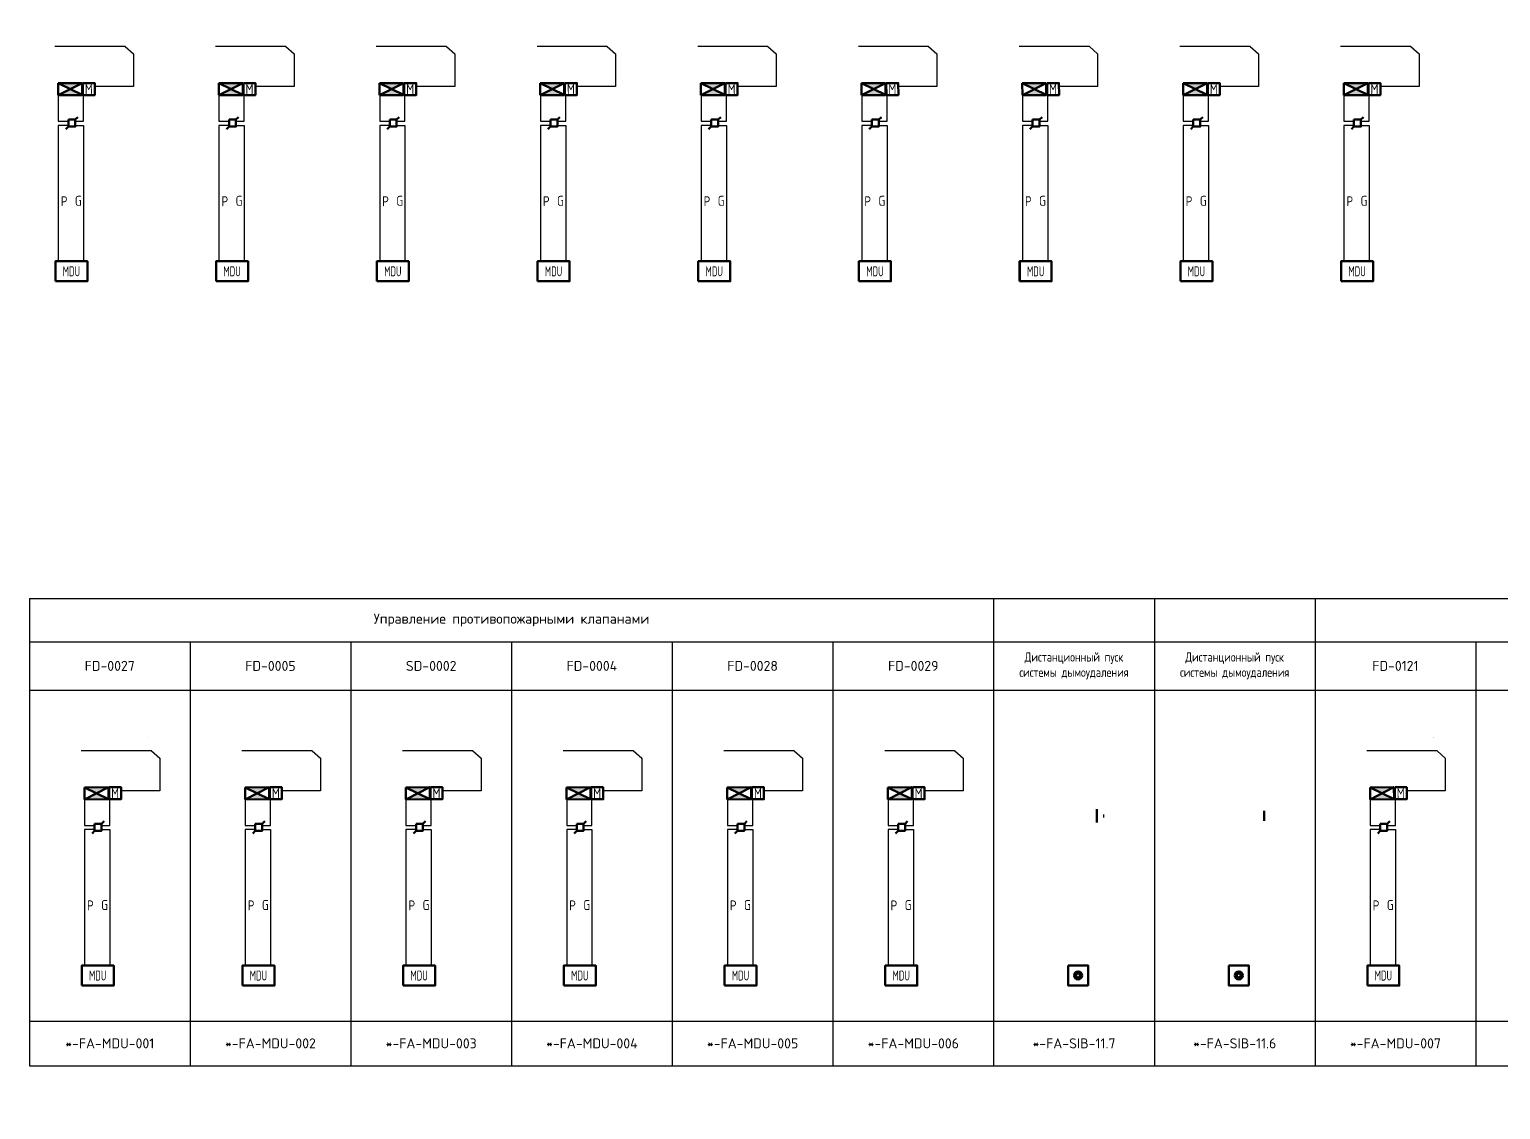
# Model space of a CAD drawing. Header units: millimetres. Extents: x 127230 to 906013, y -355313 to -209225.
# Drawn here: x 245092 to 281908, y -246871 to -219839 of the extents above; entities that cross this region are included whole.
import ezdxf
from ezdxf.enums import TextEntityAlignment as Align

# ---------------------------------------------------------------- set-up
doc = ezdxf.new("R2018")
doc.units = ezdxf.units.MM
doc.linetypes.add('Cплошная', pattern=[0])
for name, color, linetype, lineweight in [('14', 250, 'Continuous', 0), ('АТ_ПС_ИП_025', 1, 'Continuous', 25), ('АТ_ПС_ППКП_025', 5, 'Continuous', 25), ('АТ_ПС_Текст_025', 7, 'Continuous', 25), ('АТ_ПС_Трасса_100', 1, 'Continuous', 100)]:
    doc.layers.add(name, color=color, linetype=linetype, lineweight=lineweight)
doc.layers.add('ПС2', color=230, linetype='Continuous')
doc.styles.add('GLE_OASR_TextStyle', font='GOST2304A.ttf')
doc.styles.get("Standard").update_dxf_attribs({"font": 'gost_0.ttf'})
doc.styles.add('ГОСТ 2.304', font='CS_Gost2304.shx', dxfattribs={"width": 0.8})
doc.styles.add('Текст Т', font='isocpeur.ttf')

# ---------------------------------------------------------------- blocks, each defined once
blk = doc.blocks.new('*T72')
at = {"color": 7, "linetype": 'ByBlock', "transparency": 16777216}
for p, q in [((0, 0), (254457, 0)), ((0, 0), (0, -11695)), ((24130, 0), (24130, -11695)), ((28152, 0), (28152, -11695)), ((32173, 0), (32173, -11695)), ((64347, 0), (64347, -11695)), ((68368, 0), (68368, -11695)), ((72390, 0), (72390, -11695)), ((76412, 0), (76412, -11695)), ((193040, 0), (193040, -11695)), ((197062, 0), (197062, -11695)), ((205105, 0), (205105, -11695)), ((218262, 0), (218262, -11695)), ((222284, 0), (222284, -11695)), ((226305, 0), (226305, -11695)), ((254457, 0), (254457, -11695)), ((0, -1085), (4022, -1085)), ((4022, -1085), (4022, -11695)), ((8043, -1085), (8043, -11695)), ((12065, -1085), (12065, -11695)), ((16087, -1085), (16087, -11695)), ((20108, -1085), (20108, -11695)), ((24130, -1085), (36195, -1085)), ((36195, -1085), (36195, -11695)), ((40217, -1085), (40217, -11695)), ((44238, -1085), (44238, -11695)), ((48260, -1085), (48260, -11695)), ((52282, -1085), (52282, -11695)), ((56303, -1085), (56303, -11695)), ((60325, -1085), (60325, -11695)), ((64347, -1085), (80433, -1085)), ((80433, -1085), (80433, -11695)), ((84455, -1085), (84455, -11695)), ((88477, -1085), (88477, -11695)), ((92498, -1085), (92498, -11695)), ((96520, -1085), (96520, -11695)), ((100542, -1085), (100542, -11695)), ((104563, -1085), (104563, -11695)), ((108585, -1085), (108585, -11695)), ((112607, -1085), (112607, -11695)), ((116628, -1085), (116628, -11695)), ((120650, -1085), (120650, -11695)), ((124672, -1085), (124672, -11695)), ((128693, -1085), (128693, -11695)), ((132715, -1085), (132715, -11695)), ((136737, -1085), (136737, -11695)), ((140758, -1085), (140758, -11695)), ((144780, -1085), (144780, -11695)), ((148802, -1085), (148802, -11695)), ((152823, -1085), (152823, -11695)), ((156845, -1085), (156845, -11695)), ((160867, -1085), (160867, -11695)), ((164888, -1085), (164888, -11695)), ((168910, -1085), (168910, -11695)), ((172932, -1085), (172932, -11695)), ((176953, -1085), (176953, -11695)), ((180975, -1085), (180975, -11695)), ((184997, -1085), (184997, -11695)), ((189018, -1085), (189018, -11695)), ((193040, -1085), (201083, -1085)), ((201083, -1085), (201083, -11695)), ((205105, -1085), (230327, -1085)), ((230327, -1085), (230327, -11695)), ((234349, -1085), (234349, -11695)), ((238370, -1085), (238370, -11695)), ((242392, -1085), (242392, -11695)), ((246414, -1085), (246414, -11695)), ((250435, -1085), (250435, -11695)), ((0, -2294), (254457, -2294)), ((0, -10577), (254457, -10577)), ((0, -11695), (254457, -11695))]:
    blk.add_line(p, q, dxfattribs=at)
at = {"color": 0, "linetype": 'ByBlock', "lineweight": -2, "transparency": 16777216}
for p, q in [((4022, -1085), (24130, -1085)), ((36195, -1085), (64347, -1085)), ((80433, -1085), (193040, -1085)), ((201083, -1085), (205105, -1085)), ((230327, -1085), (254457, -1085))]:
    blk.add_line(p, q, dxfattribs=at)
at = {"color": 7, "transparency": 16777216, "char_height": 250, "attachment_point": 5, "style": 'Текст Т'}
for s, insert, width in [('Управление противопожарными клапанами', (220273, -542), 4020.47), ('Управление противопожарными клапанами', (12065, -542), 24128.8), ('Управление противопожарными клапанами', (48260, -542), 32172.13), ('Управление противопожарными клапанами', (134726, -542), 116627.13), ('Управление противопожарными клапанами', (201083, -542), 8042.13), ('Управление противопожарными клапанами', (240381, -542), 28150.47), ('{\\fGOST 2.304 type A|b0|i0|c204|p34;\\H0.91667x;\\C256;Дистанционный пуск \\Pсистемы дымоудаления}', (26141, -1689), 4020.47), ('{\\fGOST 2.304 type A|b0|i0|c204|p34;\\H0.91667x;\\C256;Дистанционный пуск \\Pсистемы дымоудаления}', (30162, -1689), 4020.47), ('{\\fGOST 2.304 type A|b0|i0|c204|p34;\\H0.91667x;\\C256;Дистанционный пуск \\Pсистемы дымоудаления}', (66358, -1689), 4020.47), ('{\\fGOST 2.304 type A|b0|i0|c204|p34;\\H0.91667x;\\C256;Дистанционный пуск \\Pсистемы дымоудаления}', (70379, -1689), 4020.47), ('{\\fGOST 2.304 type A|b0|i0|c204|p34;\\H0.91667x;\\C256;Дистанционный пуск \\Pсистемы дымоудаления}', (74401, -1689), 4020.47), ('{\\fGOST 2.304 type A|b0|i0|c204|p34;\\H0.91667x;\\C256;Отключение ПВ1 (FAB-0001A)/\\fGOST 2.304 type A|b0|i0|c0|p34; \\fGOST 2.304 type A|b0|i0|c204|p34;ПВ1р (FAB-0001В)}', (195051, -1689), 4020.47), ('{\\fGOST 2.304 type A|b0|i0|c204|p34;\\H0.91667x;\\C256;Отключение \\fGOST 2.304 type A|b0|i0|c0|p34;F0-51-010-NHC13^J/F0-51-010-NHC12/F0-51-010-NHC14} ', (211683, -1689), 13155.68), ('{\\fGOST 2.304 type A|b0|i0|c204|p34;\\H0.91667x;\\C256;Дистанционный пуск \\Pсистемы дымоудаления}', (224294, -1689), 4020.47), ('FD-0027', (2011, -1689), 4020.47), ('FD-0005', (6032, -1689), 4020.47), ('SD-0002', (10054, -1689), 4020.47), ('FD-0004', (14076, -1689), 4020.47), ('FD-0028', (18098, -1689), 4020.47), ('FD-0029', (22119, -1689), 4020.47), ('FD-0121', (34184, -1689), 4020.47), ('FD-0080', (38206, -1689), 4020.47), ('FD-0077', (42228, -1689), 4020.47), ('FD-0025', (46249, -1689), 4020.47), ('FD-0026', (50271, -1689), 4020.47), ('FD-0113', (54293, -1689), 4020.47), ('FD-0072', (58314, -1689), 4020.47), ('FD-0073', (62336, -1689), 4020.47), ('FD-0002', (78423, -1689), 4020.47), ('FD-0024', (82444, -1689), 4020.47), ('SD-0001', (86466, -1689), 4020.47), ('FD-0001', (90488, -1689), 4020.47), ('FD-0003', (94509, -1689), 4020.47), ('FD-0022', (98531, -1689), 4020.47), ('FD-0023', (102553, -1689), 4020.47), ('FD-0032', (106574, -1689), 4020.47), ('FD-0010', (110596, -1689), 4020.47), ('FD-0132', (114618, -1689), 4020.47), ('FD-0085', (118639, -1689), 4020.47), ('FD-0087', (122661, -1689), 4020.47), ('FD-0118', (126683, -1689), 4020.47), ('FD-0130', (130704, -1689), 4020.47), ('FD-0131', (134726, -1689), 4020.47), ('FD-0112', (138748, -1689), 4020.47), ('FD-0043', (142769, -1689), 4020.47), ('FD-0096', (146791, -1689), 4020.47), ('FD-0057', (150813, -1689), 4020.47), ('FD-0097', (154834, -1689), 4020.47), ('FD-0074', (158856, -1689), 4020.47), ('FD-0075', (162878, -1689), 4020.47), ('FD-0076', (166899, -1689), 4020.47), ('FD-0060', (170921, -1689), 4020.47), ('FD-0009', (174943, -1689), 4020.47), ('FD-0114', (178964, -1689), 4020.47), ('FD-0008', (182986, -1689), 4020.47), ('FD-0125', (187008, -1689), 4020.47), ('FD-0058', (191029, -1689), 4020.47), ('FD-0078', (199073, -1689), 4020.47), ('FD-0031', (203094, -1689), 4020.47), ('FD-0081', (220273, -1689), 4020.47), ('FD-0091', (228316, -1689), 4020.47), ('FD-0046', (232338, -1689), 4020.47), ('FD-0093', (236359, -1689), 4020.47), ('FD-0045', (240381, -1689), 4020.47), ('FD-0007', (244403, -1689), 4020.47), ('FD-0071', (248424, -1689), 4020.47), ('FD-0044', (252446, -1689), 4020.47), ('*-FA-MDU-001', (2011, -11136), 4020.47), ('*-FA-MDU-002', (6032, -11136), 4020.47), ('*-FA-MDU-003', (10054, -11136), 4020.47), ('*-FA-MDU-004', (14076, -11136), 4020.47), ('*-FA-MDU-005', (18098, -11136), 4020.47), ('*-FA-MDU-006', (22119, -11136), 4020.47), ('*-FA-SIB-11.7', (26141, -11136), 4020.47), ('*-FA-SIB-11.6', (30162, -11136), 4020.47), ('*-FA-MDU-007', (34184, -11136), 4020.47), ('*-FA-MDU-008', (38206, -11136), 4020.47), ('*-FA-MDU-009', (42228, -11136), 4020.47), ('*-FA-MDU-010', (46249, -11136), 4020.47), ('*-FA-MDU-011', (50271, -11136), 4020.47), ('*-FA-MDU-012', (54293, -11136), 4020.47), ('*-FA-MDU-013', (58314, -11136), 4020.47), ('*-FA-MDU-014', (62336, -11136), 4020.47), ('*-FA-SIB-11.5', (66358, -11136), 4020.47), ('*-FA-SIB-11.4', (70379, -11136), 4020.47), ('*-FA-SIB-11.3', (74401, -11136), 4020.47), ('*-FA-MDU-015', (78423, -11136), 4020.47), ('*-FA-MDU-016', (82444, -11136), 4020.47), ('*-FA-MDU-017', (86466, -11136), 4020.47), ('*-FA-MDU-018', (90488, -11136), 4020.47), ('*-FA-MDU-019', (94509, -11136), 4020.47), ('*-FA-MDU-020', (98531, -11136), 4020.47), ('*-FA-MDU-021', (102553, -11136), 4020.47), ('*-FA-MDU-022', (106574, -11136), 4020.47), ('*-FA-MDU-023', (110596, -11136), 4020.47), ('*-FA-MDU-024', (114618, -11136), 4020.47), ('*-FA-MDU-025', (118639, -11136), 4020.47), ('*-FA-MDU-026', (122661, -11136), 4020.47), ('*-FA-MDU-027', (126683, -11136), 4020.47), ('*-FA-MDU-028', (130704, -11136), 4020.47), ('*-FA-MDU-029', (134726, -11136), 4020.47), ('*-FA-MDU-030', (138748, -11136), 4020.47), ('*-FA-MDU-031', (142769, -11136), 4020.47), ('*-FA-MDU-032', (146791, -11136), 4020.47), ('*-FA-MDU-033', (150813, -11136), 4020.47), ('*-FA-MDU-034', (154834, -11136), 4020.47), ('*-FA-MDU-035', (158856, -11136), 4020.47), ('*-FA-MDU-036', (162878, -11136), 4020.47), ('*-FA-MDU-037', (166899, -11136), 4020.47), ('*-FA-MDU-038', (170921, -11136), 4020.47), ('*-FA-MDU-039', (174943, -11136), 4020.47), ('*-FA-MDU-040', (178964, -11136), 4020.47), ('*-FA-MDU-041', (182986, -11136), 4020.47), ('*-FA-MDU-042', (187008, -11136), 4020.47), ('*-FA-MDU-043', (191029, -11136), 4020.47), (' *-FA-MR4-11.1', (195051, -11136), 4020.47), ('*-FA-MDU-044', (199073, -11136), 4020.47), ('*-FA-MDU-045', (203094, -11136), 4020.47), (' *-FA-MR4-11.2', (211683, -11136), 13155.68), ('*-FA-MDU-046', (220273, -11136), 4020.47), ('*-FA-SIB-11.2', (224294, -11136), 4020.47), ('*-FA-MDU-047', (228316, -11136), 4020.47), ('*-FA-MDU-048', (232338, -11136), 4020.47), ('*-FA-MDU-049', (236359, -11136), 4020.47), ('*-FA-MDU-050', (240381, -11136), 4020.47), ('*-FA-MDU-051', (244403, -11136), 4020.47), ('*-FA-MDU-052', (248424, -11136), 4020.47), ('*-FA-MDU-053', (252446, -11136), 4020.47)]:
    blk.add_mtext(s, dxfattribs=dict(at, insert=insert, width=width))
blk = doc.blocks.new('*U53')
at = {"color": 0, "lineweight": 30, "width": 1.001, "flags": 104}
blk.add_attdef('ТЕКСТ1', text='', height=2.5, dxfattribs=at).set_placement((0.55, 3.27), align=Align.TOP_LEFT)
at = {"color": 0, "lineweight": 0}
blk.add_wipeout([(0, 4.3), (16.02, 4.3), (16.02, 0), (0, 0)], dxfattribs=at)
blk = doc.blocks.new('*U54')
at = {"color": 0, "lineweight": 30, "width": 1.001, "flags": 104}
blk.add_attdef('ТЕКСТ1', text='', height=2.5, dxfattribs=at).set_placement((0.55, 3.27), align=Align.TOP_LEFT)
at = {"color": 0, "lineweight": 0}
blk.add_wipeout([(0, 4.3), (21.07, 4.3), (21.07, 0), (0, 0)], dxfattribs=at)
blk = doc.blocks.new('*U49')
at = {"linetype": 'Continuous', "lineweight": 25}
blk.add_wipeout([(-1.5, -1.5), (-1.5, 1.5), (1.5, 1.5), (1.5, -1.5)], dxfattribs=at)
at = {"color": 0, "linetype": 'Continuous', "lineweight": -2}
for p, q in [((1.5, 1.5), (2.63, 2.63)), ((-1.5, -1.5), (-2.63, -2.63))]:
    blk.add_line(p, q, dxfattribs=at)
blk.add_lwpolyline([(-1.5, 1.5), (1.5, 1.5), (1.5, -1.5), (-1.5, -1.5)], close=True, dxfattribs=at)
blk = doc.blocks.new('*U52')
at = {"linetype": 'Continuous', "lineweight": -2}
h = blk.add_hatch(color=0, dxfattribs=at)
h.dxf.hatch_style = 1
h.paths.add_polyline_path([(-6, 2.97), (-2.98, 1.48), (0, 2.97)])
h.paths.add_polyline_path([(-2.98, 1.48), (-6, -0.03), (0, -0.03), (0, 0)])
at = {"color": 0, "linetype": 'Continuous', "lineweight": -2}
for p, q in [((-6, -0.03), (-6, 2.97)), ((0, 2.97), (-6, 2.97)), ((-6, 2.97), (0, 0)), ((-6, -0.03), (0, 2.97)), ((0, -0.03), (0, 2.97)), ((0, 1.47), (0.18, 1.47)), ((-6, -0.03), (0, -0.03))]:
    blk.add_line(p, q, dxfattribs=at)
blk.add_lwpolyline([(0.18, 2.97), (3.18, 2.97), (3.18, -0.03), (0.18, -0.03)], close=True, dxfattribs=at)
at = {"color": 0, "linetype": 'Continuous', "lineweight": -2, "style": 'GLE_OASR_TextStyle'}
blk.add_text('М', height=2.5, dxfattribs=at).set_placement((1.68, 1.47), align=Align.MIDDLE_CENTER)
blk = doc.blocks.new('*U51')
at = {"color": 0, "linetype": 'Continuous', "lineweight": -2}
blk.add_lwpolyline([(-8, -0.03), (0, -0.03), (0, 4.97), (-8, 4.97)], close=True, dxfattribs=at)
at = {"color": 0, "linetype": 'Continuous', "lineweight": -2, "style": 'ГОСТ 2.304', "width": 0.8, "flags": 4}
blk.add_attdef('НАДПИСЬ', text='', height=2.5, dxfattribs=at).set_placement((-4, 2.47), align=Align.MIDDLE_CENTER)
blk = doc.blocks.new('*U50')
at = {"color": 0, "lineweight": 0}
blk.add_wipeout([(-2.08, 6.13), (-19.65, 6.12), (-19.65, 1.83), (-2.08, 1.83)], dxfattribs=at)
at = {"color": 0, "linetype": 'Cплошная', "lineweight": 25}
for q in [(-19.65, 1.83), (0, 0)]:
    blk.add_line((-2.08, 1.83), q, dxfattribs=at)
at = {"color": 0, "lineweight": 30, "flags": 104}
blk.add_attdef('ТЕКСТ1', text='', height=2.5, dxfattribs=at).set_placement((-2.99, 5.1), align=Align.TOP_RIGHT)
blk = doc.blocks.new('*U56')
at = {"linetype": 'Continuous', "lineweight": -2}
h = blk.add_hatch(dxfattribs=at)
h.set_pattern_fill('ANGLE', color=0)
h.set_pattern_definition([(0, (7.841, 39.882), (0, 6.985), [5.08, -1.905]), (90, (7.841, 39.882), (-6.985, 4e-16), [5.08, -1.905])])
h.paths.add_polyline_path([(3.41, 42.45, 1), (6.91, 42.45, 1)])
h = blk.add_hatch()
h.set_pattern_fill('ANGLE', color=0)
h.set_pattern_definition([(0, (2.6406, 39.934), (0, 6.985), [5.08, -1.905]), (90, (2.6406, 39.934), (-6.985, 4e-16), [5.08, -1.905])])
h.paths.add_polyline_path([(6.25, 42.89), (6.25, 42.43), (7.64, 42.43)])
h.paths.add_polyline_path([(7.64, 42.43), (6.25, 42.43), (6.25, 41.98)])
at = {"linetype": 'Cплошная'}
blk.add_wipeout([(-2.5, 5), (-2.51, -0.01), (2.5, -0.01), (2.5, 5)], dxfattribs=at)
at = {"linetype": 'ByBlock', "lineweight": -2}
h = blk.add_hatch(color=0, dxfattribs=at)
h.dxf.hatch_style = 1
h.paths.add_polyline_path([(-1, 2.5, 1), (1, 2.5, 1)])
h.paths.add_polyline_path([(0.5, 2.5, -1), (-0.5, 2.5, -1)], flags=16)
at = {"color": 0, "linetype": 'ByBlock', "lineweight": -2}
blk.add_lwpolyline([(-2.5, 5), (2.5, 5), (2.5, 0), (-2.5, 0)], close=True, dxfattribs=at)
for radius in [1, 0.5]:
    blk.add_circle((0, 2.5), radius, dxfattribs=at)

msp = doc.modelspace()

# ---------------------------------------------------------------- linework, layer by layer
at = {"layer": '14', "color": 6, "lineweight": 25}
for points in [[(245815, -221484), (245815, -222133), (246067, -222133)], [(249836, -221484), (249836, -222133), (250088, -222133)], [(253858, -221484), (253858, -222133), (254110, -222133)], [(257880, -221484), (257880, -222133), (258132, -222133)], [(261901, -221484), (261901, -222133), (262153, -222133)], [(265923, -221484), (265923, -222133), (266175, -222133)], [(269945, -221484), (269945, -222133), (270197, -222133)], [(273966, -221484), (273966, -222133), (274218, -222133)], [(277988, -221484), (277988, -222133), (278240, -222133)], [(246472, -239108), (246472, -239758), (246724, -239758)], [(250494, -239108), (250494, -239758), (250746, -239758)], [(254516, -239108), (254516, -239758), (254768, -239758)], [(258537, -239108), (258537, -239758), (258789, -239758)], [(262559, -239108), (262559, -239758), (262811, -239758)], [(266581, -239108), (266581, -239758), (266833, -239758)], [(278646, -239108), (278646, -239758), (278898, -239758)]]:
    msp.add_lwpolyline(points, dxfattribs=at)
at = {"layer": 'АТ_ПС_Трасса_100', "color": 92, "lineweight": 25, "ltscale": 100}
for points in [[(246239, -222133), (246447, -222133), (246447, -221485)], [(250261, -222133), (250469, -222133), (250469, -221485)], [(254283, -222133), (254491, -222133), (254491, -221485)], [(258304, -222133), (258512, -222133), (258512, -221485)], [(262326, -222133), (262534, -222133), (262534, -221485)], [(266348, -222133), (266556, -222133), (266556, -221485)], [(270369, -222133), (270577, -222133), (270577, -221485)], [(274391, -222133), (274599, -222133), (274599, -221485)], [(278413, -222133), (278621, -222133), (278621, -221485)], [(246239, -222240), (246447, -222240), (246447, -225642)], [(250261, -222240), (250469, -222240), (250469, -225642)], [(254283, -222240), (254491, -222240), (254491, -225642)], [(258304, -222240), (258512, -222240), (258512, -225642)], [(262326, -222240), (262534, -222240), (262534, -225642)], [(266348, -222240), (266556, -222240), (266556, -225642)], [(270369, -222240), (270577, -222240), (270577, -225642)], [(274391, -222240), (274599, -222240), (274599, -225642)], [(278413, -222240), (278621, -222240), (278621, -225642)], [(246897, -239758), (247105, -239758), (247105, -239109)], [(250918, -239758), (251127, -239758), (251127, -239109)], [(254940, -239758), (255148, -239758), (255148, -239109)], [(258962, -239758), (259170, -239758), (259170, -239109)], [(262983, -239758), (263192, -239758), (263192, -239109)], [(267005, -239758), (267213, -239758), (267213, -239109)], [(279070, -239758), (279278, -239758), (279278, -239109)], [(246897, -239865), (247105, -239865), (247105, -243266)], [(250918, -239865), (251127, -239865), (251127, -243266)], [(254940, -239865), (255148, -239865), (255148, -243266)], [(258962, -239865), (259170, -239865), (259170, -243266)], [(262983, -239865), (263192, -239865), (263192, -243266)], [(267005, -239865), (267213, -239865), (267213, -243266)], [(279070, -239865), (279278, -239865), (279278, -243266)]]:
    msp.add_lwpolyline(points, dxfattribs=at)
at = {"layer": 'АТ_ПС_Трасса_100', "color": 6, "lineweight": 25, "ltscale": 100}
for points in [[(246067, -222240), (245815, -222240), (245815, -225642)], [(250088, -222240), (249836, -222240), (249836, -225642)], [(254110, -222240), (253858, -222240), (253858, -225642)], [(258132, -222240), (257880, -222240), (257880, -225642)], [(262153, -222240), (261901, -222240), (261901, -225642)], [(266175, -222240), (265923, -222240), (265923, -225642)], [(270197, -222240), (269945, -222240), (269945, -225642)], [(274218, -222240), (273966, -222240), (273966, -225642)], [(278240, -222240), (277988, -222240), (277988, -225642)], [(246724, -239865), (246472, -239865), (246472, -243266)], [(250746, -239865), (250494, -239865), (250494, -243266)], [(254768, -239865), (254516, -239865), (254516, -243266)], [(258789, -239865), (258537, -239865), (258537, -243266)], [(262811, -239865), (262559, -239865), (262559, -243266)], [(266833, -239865), (266581, -239865), (266581, -243266)], [(278898, -239865), (278646, -239865), (278646, -243266)]]:
    msp.add_lwpolyline(points, dxfattribs=at)

# ---------------------------------------------------------------- block references
msp.add_blockref('*T72', (245092, -234078))
at = {"layer": 'АТ_ПС_Текст_025', "linetype": 'Continuous'}
ref = msp.add_blockref('*U50', (247695, -220452), dxfattribs=dict(at, xscale=100, yscale=100, zscale=100))
lines = msp.add_mtext('230 В AC*** ', dxfattribs={"layer": '0', "color": 0, "insert": (247396, -219942), "char_height": 2.5, "attachment_point": 1})
ref.add_attrib('ТЕКСТ1', '', (247396, -219942), dxfattribs={"flags": 104}).embed_mtext(lines)
ref = msp.add_blockref('*U50', (251716, -220452), dxfattribs=dict(at, xscale=100, yscale=100, zscale=100))
lines = msp.add_mtext('230 В AC*** ', dxfattribs={"layer": '0', "color": 0, "insert": (251417, -219942), "char_height": 2.5, "attachment_point": 1})
ref.add_attrib('ТЕКСТ1', '', (251417, -219942), dxfattribs={"flags": 104}).embed_mtext(lines)
ref = msp.add_blockref('*U50', (255738, -220452), dxfattribs=dict(at, xscale=100, yscale=100, zscale=100))
lines = msp.add_mtext('230 В AC*** ', dxfattribs={"layer": '0', "color": 0, "insert": (255439, -219942), "char_height": 2.5, "attachment_point": 1})
ref.add_attrib('ТЕКСТ1', '', (255439, -219942), dxfattribs={"flags": 104}).embed_mtext(lines)
ref = msp.add_blockref('*U50', (259760, -220452), dxfattribs=dict(at, xscale=100, yscale=100, zscale=100))
lines = msp.add_mtext('230 В AC*** ', dxfattribs={"layer": '0', "color": 0, "insert": (259461, -219942), "char_height": 2.5, "attachment_point": 1})
ref.add_attrib('ТЕКСТ1', '', (259461, -219942), dxfattribs={"flags": 104}).embed_mtext(lines)
ref = msp.add_blockref('*U50', (263781, -220452), dxfattribs=dict(at, xscale=100, yscale=100, zscale=100))
lines = msp.add_mtext('230 В AC*** ', dxfattribs={"layer": '0', "color": 0, "insert": (263482, -219942), "char_height": 2.5, "attachment_point": 1})
ref.add_attrib('ТЕКСТ1', '', (263482, -219942), dxfattribs={"flags": 104}).embed_mtext(lines)
ref = msp.add_blockref('*U50', (267803, -220452), dxfattribs=dict(at, xscale=100, yscale=100, zscale=100))
lines = msp.add_mtext('230 В AC*** ', dxfattribs={"layer": '0', "color": 0, "insert": (267504, -219942), "char_height": 2.5, "attachment_point": 1})
ref.add_attrib('ТЕКСТ1', '', (267504, -219942), dxfattribs={"flags": 104}).embed_mtext(lines)
ref = msp.add_blockref('*U50', (271825, -220452), dxfattribs=dict(at, xscale=100, yscale=100, zscale=100))
lines = msp.add_mtext('230 В AC*** ', dxfattribs={"layer": '0', "color": 0, "insert": (271526, -219942), "char_height": 2.5, "attachment_point": 1})
ref.add_attrib('ТЕКСТ1', '', (271526, -219942), dxfattribs={"flags": 104}).embed_mtext(lines)
ref = msp.add_blockref('*U50', (275846, -220452), dxfattribs=dict(at, xscale=100, yscale=100, zscale=100))
lines = msp.add_mtext('230 В AC*** ', dxfattribs={"layer": '0', "color": 0, "insert": (275547, -219942), "char_height": 2.5, "attachment_point": 1})
ref.add_attrib('ТЕКСТ1', '', (275547, -219942), dxfattribs={"flags": 104}).embed_mtext(lines)
ref = msp.add_blockref('*U50', (279868, -220452), dxfattribs=dict(at, xscale=100, yscale=100, zscale=100))
lines = msp.add_mtext('230 В AC*** ', dxfattribs={"layer": '0', "color": 0, "insert": (279569, -219942), "char_height": 2.5, "attachment_point": 1})
ref.add_attrib('ТЕКСТ1', '', (279569, -219942), dxfattribs={"flags": 104}).embed_mtext(lines)
at = {"layer": 'АТ_ПС_Текст_025', "transparency": 33554636, "xscale": 99.99980000000001, "yscale": 99.99980000000001, "zscale": 99.99980000000001, "rotation": 90.0000000004073}
msp.add_blockref('*U54', (281893, -224752), dxfattribs=at)
at = {"layer": 'АТ_ПС_Текст_025', "transparency": 33554636}
ref = msp.add_blockref('*U53', (246712, -246871), dxfattribs=dict(at, xscale=99.99980000000001, yscale=99.99980000000001, zscale=99.99980000000001))
lines = msp.add_mtext('\\W1.0010;сигнал (АСУЭ) FA-51-010-JU01-CA-0001', dxfattribs={"layer": '0', "color": 0, "insert": (246766, -246544), "char_height": 2.5, "attachment_point": 1})
ref.add_attrib('ТЕКСТ1', '', (246766, -246544), dxfattribs={"flags": 104}).embed_mtext(lines)
at = {"layer": 'ПС2', "color": 5, "lineweight": 50, "transparency": 33554687, "xscale": 100, "yscale": 100, "zscale": 100, "rotation": 0.1250381865928775}
for p in [(246410, -221479), (250432, -221479), (254454, -221479), (258475, -221479), (262497, -221479), (266519, -221479), (270540, -221479), (274562, -221479), (278584, -221479), (247068, -239103), (251090, -239103), (255111, -239103), (259133, -239103), (263155, -239103), (267176, -239103), (279241, -239103)]:
    msp.add_blockref('*U52', p, dxfattribs=at)

# ---------------------------------------------------------------- texts
at = {"layer": 'АТ_ПС_Текст_025', "char_height": 250, "attachment_point": 5, "style": 'GLE_OASR_TextStyle'}
for s, insert in [('P', (245961, -224138)), ('G', (246316, -224129)), ('P', (249983, -224138)), ('G', (250338, -224129)), ('P', (254004, -224138)), ('G', (254360, -224129)), ('P', (258026, -224138)), ('G', (258381, -224129)), ('P', (262048, -224138)), ('G', (262403, -224129)), ('P', (266069, -224138)), ('G', (266425, -224129)), ('P', (270091, -224138)), ('G', (270446, -224129)), ('P', (274113, -224138)), ('G', (274468, -224129)), ('P', (278134, -224138)), ('G', (278490, -224129)), ('P', (246619, -241762)), ('G', (246974, -241753)), ('P', (250640, -241762)), ('G', (250996, -241753)), ('P', (254662, -241762)), ('G', (255017, -241753)), ('P', (258684, -241762)), ('G', (259039, -241753)), ('P', (262705, -241762)), ('G', (263061, -241753)), ('P', (266727, -241762)), ('G', (267082, -241753)), ('P', (278792, -241762)), ('G', (279147, -241753))]:
    msp.add_mtext_dynamic_manual_height_columns(s, width=1237.88, gutter_width=12.5, heights=[0], dxfattribs=dict(at, insert=insert))

# ---------------------------------------------------------------- next in the draw order: linework, layer by layer
at = {"layer": '14', "color": 6, "lineweight": 25}
for points in [[(247695, -220452), (247695, -221271), (246728, -221266)], [(251716, -220452), (251716, -221271), (250750, -221266)], [(255738, -220452), (255738, -221271), (254771, -221266)], [(259760, -220452), (259760, -221271), (258793, -221266)], [(263781, -220452), (263781, -221271), (262815, -221266)], [(267803, -220452), (267803, -221271), (266836, -221266)], [(271825, -220452), (271825, -221271), (270858, -221266)], [(275846, -220452), (275846, -221271), (274880, -221266)], [(279868, -220452), (279868, -221271), (278901, -221266)]]:
    msp.add_lwpolyline(points, dxfattribs=at)

# ---------------------------------------------------------------- next in the draw order: block references
at = {"layer": 'АТ_ПС_ИП_025', "lineweight": 50, "xscale": 57.51779866433964, "yscale": 57.51779866433964, "zscale": 57.51779866433964}
for p in [(246153, -222183), (250175, -222183), (254196, -222183), (258218, -222183), (262240, -222183), (266261, -222183), (270283, -222183), (274305, -222183), (278326, -222183), (246810, -239807), (250832, -239807), (254854, -239807), (258875, -239807), (262897, -239807), (266919, -239807), (278984, -239807)]:
    msp.add_blockref('*U49', p, dxfattribs=at)
at = {"layer": 'АТ_ПС_ИП_025', "color": 5, "lineweight": 50, "transparency": 33554687, "xscale": 100, "yscale": 100, "zscale": 100}
for p in [(271335, -243765), (275357, -243765)]:
    msp.add_blockref('*U56', p, dxfattribs=at)
at = {"layer": 'АТ_ПС_Текст_025', "transparency": 33554636}
ref = msp.add_blockref('*U53', (246506, -222309), dxfattribs=dict(at, xscale=99.99980000000001, yscale=99.99980000000001, zscale=99.99980000000001))
lines = msp.add_mtext('\\W1.0010;*FA-XK-100', dxfattribs={"layer": '0', "color": 0, "insert": (246561, -221981), "char_height": 2.5, "attachment_point": 1})
ref.add_attrib('ТЕКСТ1', '', (246561, -221981), dxfattribs={"flags": 104}).embed_mtext(lines)
ref = msp.add_blockref('*U53', (250528, -222309), dxfattribs=dict(at, xscale=99.99980000000001, yscale=99.99980000000001, zscale=99.99980000000001))
lines = msp.add_mtext('\\W1.0010;*FA-XK-101', dxfattribs={"layer": '0', "color": 0, "insert": (250582, -221981), "char_height": 2.5, "attachment_point": 1})
ref.add_attrib('ТЕКСТ1', '', (250582, -221981), dxfattribs={"flags": 104}).embed_mtext(lines)
ref = msp.add_blockref('*U53', (254549, -222309), dxfattribs=dict(at, xscale=99.99980000000001, yscale=99.99980000000001, zscale=99.99980000000001))
lines = msp.add_mtext('\\W1.0010;*FA-XK-102', dxfattribs={"layer": '0', "color": 0, "insert": (254604, -221981), "char_height": 2.5, "attachment_point": 1})
ref.add_attrib('ТЕКСТ1', '', (254604, -221981), dxfattribs={"flags": 104}).embed_mtext(lines)
ref = msp.add_blockref('*U53', (258571, -222309), dxfattribs=dict(at, xscale=99.99980000000001, yscale=99.99980000000001, zscale=99.99980000000001))
lines = msp.add_mtext('\\W1.0010;*FA-XK-103', dxfattribs={"layer": '0', "color": 0, "insert": (258626, -221981), "char_height": 2.5, "attachment_point": 1})
ref.add_attrib('ТЕКСТ1', '', (258626, -221981), dxfattribs={"flags": 104}).embed_mtext(lines)
ref = msp.add_blockref('*U53', (262593, -222309), dxfattribs=dict(at, xscale=99.99980000000001, yscale=99.99980000000001, zscale=99.99980000000001))
lines = msp.add_mtext('\\W1.0010;*FA-XK-104', dxfattribs={"layer": '0', "color": 0, "insert": (262647, -221981), "char_height": 2.5, "attachment_point": 1})
ref.add_attrib('ТЕКСТ1', '', (262647, -221981), dxfattribs={"flags": 104}).embed_mtext(lines)
ref = msp.add_blockref('*U53', (266614, -222309), dxfattribs=dict(at, xscale=99.99980000000001, yscale=99.99980000000001, zscale=99.99980000000001))
lines = msp.add_mtext('\\W1.0010;*FA-XK-105', dxfattribs={"layer": '0', "color": 0, "insert": (266669, -221981), "char_height": 2.5, "attachment_point": 1})
ref.add_attrib('ТЕКСТ1', '', (266669, -221981), dxfattribs={"flags": 104}).embed_mtext(lines)
ref = msp.add_blockref('*U53', (270636, -222309), dxfattribs=dict(at, xscale=99.99980000000001, yscale=99.99980000000001, zscale=99.99980000000001))
lines = msp.add_mtext('\\W1.0010;*FA-XK-106', dxfattribs={"layer": '0', "color": 0, "insert": (270691, -221981), "char_height": 2.5, "attachment_point": 1})
ref.add_attrib('ТЕКСТ1', '', (270691, -221981), dxfattribs={"flags": 104}).embed_mtext(lines)
ref = msp.add_blockref('*U53', (274658, -222309), dxfattribs=dict(at, xscale=99.99980000000001, yscale=99.99980000000001, zscale=99.99980000000001))
lines = msp.add_mtext('\\W1.0010;*FA-XK-107', dxfattribs={"layer": '0', "color": 0, "insert": (274712, -221981), "char_height": 2.5, "attachment_point": 1})
ref.add_attrib('ТЕКСТ1', '', (274712, -221981), dxfattribs={"flags": 104}).embed_mtext(lines)
ref = msp.add_blockref('*U53', (278679, -222309), dxfattribs=dict(at, xscale=99.99980000000001, yscale=99.99980000000001, zscale=99.99980000000001))
lines = msp.add_mtext('\\W1.0010;*FA-XK-108', dxfattribs={"layer": '0', "color": 0, "insert": (278734, -221981), "char_height": 2.5, "attachment_point": 1})
ref.add_attrib('ТЕКСТ1', '', (278734, -221981), dxfattribs={"flags": 104}).embed_mtext(lines)
at = {"layer": 'АТ_ПС_Текст_025', "transparency": 33554636, "xscale": 99.99980000000001, "yscale": 99.99980000000001, "zscale": 99.99980000000001, "rotation": 90.0000000004073}
for p in [(245699, -224871), (246964, -224871), (249721, -224871), (250986, -224871), (253742, -224871), (255008, -224871), (257764, -224871), (259029, -224871), (261786, -224871), (263051, -224871), (265807, -224871), (267073, -224871), (269829, -224871), (271094, -224871), (273851, -224871), (275116, -224871), (277872, -224871), (279138, -224871), (246356, -242496), (247622, -242496), (250378, -242496), (251643, -242496), (254400, -242496), (255665, -242496), (258421, -242496), (259687, -242496), (262443, -242496), (263708, -242496), (266465, -242496), (267730, -242496), (278530, -242496), (279795, -242496)]:
    msp.add_blockref('*U54', p, dxfattribs=at)
at = {"layer": 'АТ_ПС_Текст_025', "linetype": 'Continuous'}
ref = msp.add_blockref('*U50', (248352, -238076), dxfattribs=dict(at, xscale=100, yscale=100, zscale=100))
lines = msp.add_mtext('230 В AC*** ', dxfattribs={"layer": '0', "color": 0, "insert": (248053, -237566), "char_height": 2.5, "attachment_point": 1})
ref.add_attrib('ТЕКСТ1', '', (248053, -237566), dxfattribs={"flags": 104}).embed_mtext(lines)
ref = msp.add_blockref('*U50', (252374, -238076), dxfattribs=dict(at, xscale=100, yscale=100, zscale=100))
lines = msp.add_mtext('230 В AC*** ', dxfattribs={"layer": '0', "color": 0, "insert": (252075, -237566), "char_height": 2.5, "attachment_point": 1})
ref.add_attrib('ТЕКСТ1', '', (252075, -237566), dxfattribs={"flags": 104}).embed_mtext(lines)
ref = msp.add_blockref('*U50', (256395, -238076), dxfattribs=dict(at, xscale=100, yscale=100, zscale=100))
lines = msp.add_mtext('230 В AC*** ', dxfattribs={"layer": '0', "color": 0, "insert": (256096, -237566), "char_height": 2.5, "attachment_point": 1})
ref.add_attrib('ТЕКСТ1', '', (256096, -237566), dxfattribs={"flags": 104}).embed_mtext(lines)
ref = msp.add_blockref('*U50', (260417, -238076), dxfattribs=dict(at, xscale=100, yscale=100, zscale=100))
lines = msp.add_mtext('230 В AC*** ', dxfattribs={"layer": '0', "color": 0, "insert": (260118, -237566), "char_height": 2.5, "attachment_point": 1})
ref.add_attrib('ТЕКСТ1', '', (260118, -237566), dxfattribs={"flags": 104}).embed_mtext(lines)
ref = msp.add_blockref('*U50', (264439, -238076), dxfattribs=dict(at, xscale=100, yscale=100, zscale=100))
lines = msp.add_mtext('230 В AC*** ', dxfattribs={"layer": '0', "color": 0, "insert": (264140, -237566), "char_height": 2.5, "attachment_point": 1})
ref.add_attrib('ТЕКСТ1', '', (264140, -237566), dxfattribs={"flags": 104}).embed_mtext(lines)
ref = msp.add_blockref('*U50', (268460, -238076), dxfattribs=dict(at, xscale=100, yscale=100, zscale=100))
lines = msp.add_mtext('230 В AC*** ', dxfattribs={"layer": '0', "color": 0, "insert": (268161, -237566), "char_height": 2.5, "attachment_point": 1})
ref.add_attrib('ТЕКСТ1', '', (268161, -237566), dxfattribs={"flags": 104}).embed_mtext(lines)
ref = msp.add_blockref('*U50', (280525, -238076), dxfattribs=dict(at, xscale=100, yscale=100, zscale=100))
lines = msp.add_mtext('230 В AC*** ', dxfattribs={"layer": '0', "color": 0, "insert": (280226, -237566), "char_height": 2.5, "attachment_point": 1})
ref.add_attrib('ТЕКСТ1', '', (280226, -237566), dxfattribs={"flags": 104}).embed_mtext(lines)
at = {"layer": 'АТ_ПС_Текст_025', "transparency": 33554636}
ref = msp.add_blockref('*U53', (247163, -239933), dxfattribs=dict(at, xscale=99.99980000000001, yscale=99.99980000000001, zscale=99.99980000000001))
lines = msp.add_mtext('\\W1.0010;*FA-XK-001', dxfattribs={"layer": '0', "color": 0, "insert": (247218, -239605), "char_height": 2.5, "attachment_point": 1})
ref.add_attrib('ТЕКСТ1', '', (247218, -239605), dxfattribs={"flags": 104}).embed_mtext(lines)
ref = msp.add_blockref('*U53', (251185, -239933), dxfattribs=dict(at, xscale=99.99980000000001, yscale=99.99980000000001, zscale=99.99980000000001))
lines = msp.add_mtext('\\W1.0010;*FA-XK-002', dxfattribs={"layer": '0', "color": 0, "insert": (251240, -239605), "char_height": 2.5, "attachment_point": 1})
ref.add_attrib('ТЕКСТ1', '', (251240, -239605), dxfattribs={"flags": 104}).embed_mtext(lines)
ref = msp.add_blockref('*U53', (255207, -239933), dxfattribs=dict(at, xscale=99.99980000000001, yscale=99.99980000000001, zscale=99.99980000000001))
lines = msp.add_mtext('\\W1.0010;*FA-XK-003', dxfattribs={"layer": '0', "color": 0, "insert": (255261, -239605), "char_height": 2.5, "attachment_point": 1})
ref.add_attrib('ТЕКСТ1', '', (255261, -239605), dxfattribs={"flags": 104}).embed_mtext(lines)
ref = msp.add_blockref('*U53', (259228, -239933), dxfattribs=dict(at, xscale=99.99980000000001, yscale=99.99980000000001, zscale=99.99980000000001))
lines = msp.add_mtext('\\W1.0010;*FA-XK-004', dxfattribs={"layer": '0', "color": 0, "insert": (259283, -239605), "char_height": 2.5, "attachment_point": 1})
ref.add_attrib('ТЕКСТ1', '', (259283, -239605), dxfattribs={"flags": 104}).embed_mtext(lines)
ref = msp.add_blockref('*U53', (263250, -239933), dxfattribs=dict(at, xscale=99.99980000000001, yscale=99.99980000000001, zscale=99.99980000000001))
lines = msp.add_mtext('\\W1.0010;*FA-XK-005', dxfattribs={"layer": '0', "color": 0, "insert": (263305, -239605), "char_height": 2.5, "attachment_point": 1})
ref.add_attrib('ТЕКСТ1', '', (263305, -239605), dxfattribs={"flags": 104}).embed_mtext(lines)
ref = msp.add_blockref('*U53', (267272, -239933), dxfattribs=dict(at, xscale=99.99980000000001, yscale=99.99980000000001, zscale=99.99980000000001))
lines = msp.add_mtext('\\W1.0010;*FA-XK-006', dxfattribs={"layer": '0', "color": 0, "insert": (267326, -239605), "char_height": 2.5, "attachment_point": 1})
ref.add_attrib('ТЕКСТ1', '', (267326, -239605), dxfattribs={"flags": 104}).embed_mtext(lines)
ref = msp.add_blockref('*U53', (279337, -239933), dxfattribs=dict(at, xscale=99.99980000000001, yscale=99.99980000000001, zscale=99.99980000000001))
lines = msp.add_mtext('\\W1.0010;*FA-XK-007', dxfattribs={"layer": '0', "color": 0, "insert": (279391, -239605), "char_height": 2.5, "attachment_point": 1})
ref.add_attrib('ТЕКСТ1', '', (279391, -239605), dxfattribs={"flags": 104}).embed_mtext(lines)

# ---------------------------------------------------------------- next in the draw order: wipeouts: each hides what was drawn before it
at = {"lineweight": 25}
for points in [[(245744, -225642), (246544, -225642), (246544, -226142), (245744, -226142)], [(249765, -225642), (250565, -225642), (250565, -226142), (249765, -226142)], [(253787, -225642), (254587, -225642), (254587, -226142), (253787, -226142)], [(257809, -225642), (258609, -225642), (258609, -226142), (257809, -226142)], [(261830, -225642), (262630, -225642), (262630, -226142), (261830, -226142)], [(265852, -225642), (266652, -225642), (266652, -226142), (265852, -226142)], [(269874, -225642), (270674, -225642), (270674, -226142), (269874, -226142)], [(273895, -225642), (274695, -225642), (274695, -226142), (273895, -226142)], [(277917, -225642), (278717, -225642), (278717, -226142), (277917, -226142)], [(246401, -243266), (247201, -243266), (247201, -243766), (246401, -243766)], [(250423, -243266), (251223, -243266), (251223, -243766), (250423, -243766)], [(254444, -243266), (255244, -243266), (255244, -243766), (254444, -243766)], [(258466, -243266), (259266, -243266), (259266, -243766), (258466, -243766)], [(262488, -243266), (263288, -243266), (263288, -243766), (262488, -243766)], [(266509, -243266), (267309, -243266), (267309, -243766), (266509, -243766)], [(278574, -243266), (279374, -243266), (279374, -243766), (278574, -243766)]]:
    msp.add_wipeout(points, dxfattribs=at).dxf.layer = 'АТ_ПС_Трасса_100'

# ---------------------------------------------------------------- next in the draw order: linework, layer by layer
at = {"layer": '14', "color": 6, "lineweight": 25}
for points in [[(248352, -238076), (248352, -238895), (247385, -238890)], [(252374, -238076), (252374, -238895), (251407, -238890)], [(256395, -238076), (256395, -238895), (255429, -238890)], [(260417, -238076), (260417, -238895), (259450, -238890)], [(264439, -238076), (264439, -238895), (263472, -238890)], [(268460, -238076), (268460, -238895), (267494, -238890)], [(280525, -238076), (280525, -238895), (279559, -238890)]]:
    msp.add_lwpolyline(points, dxfattribs=at)

# ---------------------------------------------------------------- next in the draw order: block references
at = {"layer": 'АТ_ПС_ППКП_025', "color": 1, "linetype": 'Continuous', "lineweight": 50}
ref = msp.add_blockref('*U51', (246543, -226139), dxfattribs=dict(at, xscale=100, yscale=100, zscale=100))
ref.add_attrib('НАДПИСЬ', 'MDU', dxfattribs={"layer": '0', "color": 0, "linetype": 'Continuous', "lineweight": -2, "height": 250, "style": 'ГОСТ 2.304', "width": 0.8}).set_placement((246144, -225892), align=Align.MIDDLE_CENTER)
ref = msp.add_blockref('*U51', (250565, -226139), dxfattribs=dict(at, xscale=100, yscale=100, zscale=100))
ref.add_attrib('НАДПИСЬ', 'MDU', dxfattribs={"layer": '0', "color": 0, "linetype": 'Continuous', "lineweight": -2, "height": 250, "style": 'ГОСТ 2.304', "width": 0.8}).set_placement((250165, -225892), align=Align.MIDDLE_CENTER)
ref = msp.add_blockref('*U51', (254587, -226139), dxfattribs=dict(at, xscale=100, yscale=100, zscale=100))
ref.add_attrib('НАДПИСЬ', 'MDU', dxfattribs={"layer": '0', "color": 0, "linetype": 'Continuous', "lineweight": -2, "height": 250, "style": 'ГОСТ 2.304', "width": 0.8}).set_placement((254187, -225892), align=Align.MIDDLE_CENTER)
ref = msp.add_blockref('*U51', (258608, -226139), dxfattribs=dict(at, xscale=100, yscale=100, zscale=100))
ref.add_attrib('НАДПИСЬ', 'MDU', dxfattribs={"layer": '0', "color": 0, "linetype": 'Continuous', "lineweight": -2, "height": 250, "style": 'ГОСТ 2.304', "width": 0.8}).set_placement((258209, -225892), align=Align.MIDDLE_CENTER)
ref = msp.add_blockref('*U51', (262630, -226139), dxfattribs=dict(at, xscale=100, yscale=100, zscale=100))
ref.add_attrib('НАДПИСЬ', 'MDU', dxfattribs={"layer": '0', "color": 0, "linetype": 'Continuous', "lineweight": -2, "height": 250, "style": 'ГОСТ 2.304', "width": 0.8}).set_placement((262230, -225892), align=Align.MIDDLE_CENTER)
ref = msp.add_blockref('*U51', (266652, -226139), dxfattribs=dict(at, xscale=100, yscale=100, zscale=100))
ref.add_attrib('НАДПИСЬ', 'MDU', dxfattribs={"layer": '0', "color": 0, "linetype": 'Continuous', "lineweight": -2, "height": 250, "style": 'ГОСТ 2.304', "width": 0.8}).set_placement((266252, -225892), align=Align.MIDDLE_CENTER)
ref = msp.add_blockref('*U51', (270673, -226139), dxfattribs=dict(at, xscale=100, yscale=100, zscale=100))
ref.add_attrib('НАДПИСЬ', 'MDU', dxfattribs={"layer": '0', "color": 0, "linetype": 'Continuous', "lineweight": -2, "height": 250, "style": 'ГОСТ 2.304', "width": 0.8}).set_placement((270274, -225892), align=Align.MIDDLE_CENTER)
ref = msp.add_blockref('*U51', (274695, -226139), dxfattribs=dict(at, xscale=100, yscale=100, zscale=100))
ref.add_attrib('НАДПИСЬ', 'MDU', dxfattribs={"layer": '0', "color": 0, "linetype": 'Continuous', "lineweight": -2, "height": 250, "style": 'ГОСТ 2.304', "width": 0.8}).set_placement((274295, -225892), align=Align.MIDDLE_CENTER)
ref = msp.add_blockref('*U51', (278717, -226139), dxfattribs=dict(at, xscale=100, yscale=100, zscale=100))
ref.add_attrib('НАДПИСЬ', 'MDU', dxfattribs={"layer": '0', "color": 0, "linetype": 'Continuous', "lineweight": -2, "height": 250, "style": 'ГОСТ 2.304', "width": 0.8}).set_placement((278317, -225892), align=Align.MIDDLE_CENTER)
ref = msp.add_blockref('*U51', (247201, -243763), dxfattribs=dict(at, xscale=100, yscale=100, zscale=100))
ref.add_attrib('НАДПИСЬ', 'MDU', dxfattribs={"layer": '0', "color": 0, "linetype": 'Continuous', "lineweight": -2, "height": 250, "style": 'ГОСТ 2.304', "width": 0.8}).set_placement((246801, -243516), align=Align.MIDDLE_CENTER)
ref = msp.add_blockref('*U51', (251222, -243763), dxfattribs=dict(at, xscale=100, yscale=100, zscale=100))
ref.add_attrib('НАДПИСЬ', 'MDU', dxfattribs={"layer": '0', "color": 0, "linetype": 'Continuous', "lineweight": -2, "height": 250, "style": 'ГОСТ 2.304', "width": 0.8}).set_placement((250823, -243516), align=Align.MIDDLE_CENTER)
ref = msp.add_blockref('*U51', (255244, -243763), dxfattribs=dict(at, xscale=100, yscale=100, zscale=100))
ref.add_attrib('НАДПИСЬ', 'MDU', dxfattribs={"layer": '0', "color": 0, "linetype": 'Continuous', "lineweight": -2, "height": 250, "style": 'ГОСТ 2.304', "width": 0.8}).set_placement((254844, -243516), align=Align.MIDDLE_CENTER)
ref = msp.add_blockref('*U51', (259266, -243763), dxfattribs=dict(at, xscale=100, yscale=100, zscale=100))
ref.add_attrib('НАДПИСЬ', 'MDU', dxfattribs={"layer": '0', "color": 0, "linetype": 'Continuous', "lineweight": -2, "height": 250, "style": 'ГОСТ 2.304', "width": 0.8}).set_placement((258866, -243516), align=Align.MIDDLE_CENTER)
ref = msp.add_blockref('*U51', (263287, -243763), dxfattribs=dict(at, xscale=100, yscale=100, zscale=100))
ref.add_attrib('НАДПИСЬ', 'MDU', dxfattribs={"layer": '0', "color": 0, "linetype": 'Continuous', "lineweight": -2, "height": 250, "style": 'ГОСТ 2.304', "width": 0.8}).set_placement((262888, -243516), align=Align.MIDDLE_CENTER)
ref = msp.add_blockref('*U51', (267309, -243763), dxfattribs=dict(at, xscale=100, yscale=100, zscale=100))
ref.add_attrib('НАДПИСЬ', 'MDU', dxfattribs={"layer": '0', "color": 0, "linetype": 'Continuous', "lineweight": -2, "height": 250, "style": 'ГОСТ 2.304', "width": 0.8}).set_placement((266909, -243516), align=Align.MIDDLE_CENTER)
ref = msp.add_blockref('*U51', (279374, -243763), dxfattribs=dict(at, xscale=100, yscale=100, zscale=100))
ref.add_attrib('НАДПИСЬ', 'MDU', dxfattribs={"layer": '0', "color": 0, "linetype": 'Continuous', "lineweight": -2, "height": 250, "style": 'ГОСТ 2.304', "width": 0.8}).set_placement((278974, -243516), align=Align.MIDDLE_CENTER)

doc.saveas('drawing.dxf')
